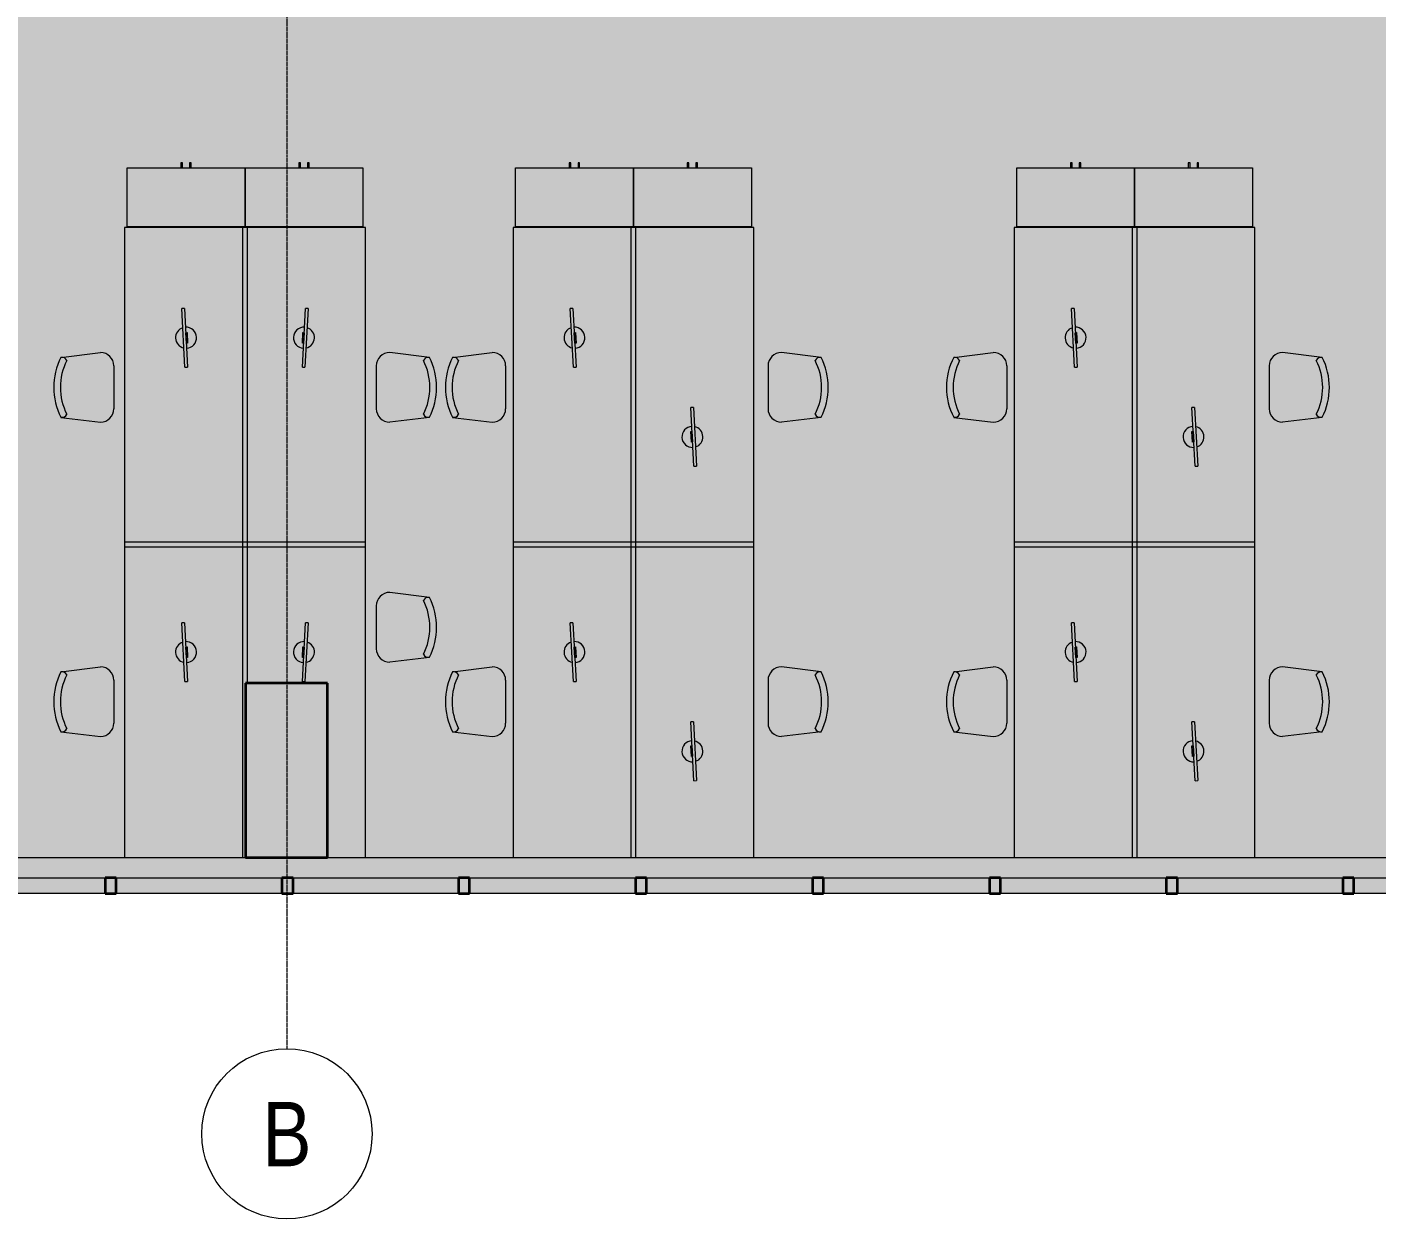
# Model space of a CAD drawing. Header units: millimetres. Extents: x -31381 to 39197, y -15686 to 26001.
# Drawn here: x -16028 to -5723, y -13891 to -4791 of the extents above; entities that cross this region are included whole.
import ezdxf

# ---------------------------------------------------------------- set-up
doc = ezdxf.new("R2010")
doc.units = ezdxf.units.MM
doc.linetypes.add('BVNDH-Grid Line', pattern=[22.225, 12.7, -3.175, 3.175, -3.175])
for name, color, linetype, lineweight in [('A-COLS', 52, 'Continuous', 13), ('A-DETL-GENF', 92, 'Continuous', 9), ('A-WALL', 113, 'Continuous', 13), ('G-IMPT', 8, 'Continuous', 9), ('I-FURN', 30, 'Continuous', 13), ('Q-CASE', 31, 'Continuous', 9), ('S-GRID', 1, 'Continuous', 9), ('S-GRID-IDEN', 1, 'Continuous', 9)]:
    doc.layers.add(name, color=color, linetype=linetype, lineweight=lineweight)
doc.styles.add('Arial Narrow', font='ARIALN.TTF', dxfattribs={"height": 491.641337})

# ---------------------------------------------------------------- blocks, each defined once
blk = doc.blocks.new('Chair-Desk - Chair-Desk-400354-Level 9 201 Kent St 1_100')
at = {"layer": 'I-FURN', "lineweight": 9}
for p, q in [((-164, 405), (163, 405)), ((-229, 0), (-266, 302)), ((229, 0), (266, 302))]:
    blk.add_line(p, q, dxfattribs=at)
for centre, radius, start, end in [((-164, 302), 103, 90, 180), ((163, 302), 103, 360, 90), ((-186, 7), 43.1, 116.8148, 189.0029), ((0, 447), 451, 242.9089, 297.0911), ((186, 7), 43.1, 350.9971, 63.1852), ((0, 447), 502, 242.9089, 297.0911)]:
    blk.add_arc(centre, radius, start, end, dxfattribs=at)
blk = doc.blocks.new('Chair-Desk - Chair-Desk-401080-Level 9 201 Kent St 1_100')
at = {"layer": 'I-FURN', "lineweight": 9}
for p, q in [((-229, 0), (-266, -302)), ((229, 0), (266, -302)), ((-164, -405), (163, -405))]:
    blk.add_line(p, q, dxfattribs=at)
for centre, radius, start, end in [((0, -447), 502, 62.9089, 117.0911), ((-186, -7), 43.1, 170.9971, 243.1852), ((0, -447), 451, 62.9089, 117.0911), ((186, -7), 43.1, 296.8148, 9.0029), ((-164, -302), 103, 180, 270), ((163, -302), 103, 270, 0)]:
    blk.add_arc(centre, radius, start, end, dxfattribs=at)
blk = doc.blocks.new('Desk - Arup Desk-682651-Level 9 201 Kent St 1_100')
at = {"layer": 'I-FURN', "lineweight": 9}
for p, q in [((1981, 850), (-457, 850)), ((-457, 850), (-457, -88)), ((1981, -88), (1981, 850)), ((159, 369), (608, 393)), ((159, 369), (160, 349)), ((609, 373), (160, 349)), ((344, 389), (424, 393)), ((345, 379), (344, 389)), ((425, 384), (345, 379)), ((424, 393), (425, 384)), ((609, 373), (608, 393)), ((-457, -88), (1981, -88))]:
    blk.add_line(p, q, dxfattribs=at)
for start, end in [(3, 183), (198, 348)]:
    blk.add_arc((383, 381), 80, start, end, dxfattribs=at)
blk = doc.blocks.new('Desk - Arup Desk-682652-Level 9 201 Kent St 1_100')
at = {"layer": 'I-FURN', "lineweight": 9}
for p, q in [((1951, 850), (-457, 850)), ((-457, 850), (-457, -88)), ((159, 369), (608, 393)), ((159, 369), (160, 349)), ((609, 373), (160, 349)), ((344, 389), (424, 393)), ((345, 379), (344, 389)), ((425, 384), (345, 379)), ((424, 393), (425, 384)), ((609, 373), (608, 393)), ((-457, -88), (1951, -88))]:
    blk.add_line(p, q, dxfattribs=at)
for start, end in [(3, 183), (198, 348)]:
    blk.add_arc((383, 381), 80, start, end, dxfattribs=at)
blk = doc.blocks.new('Desk - Arup Desk-401111-Level 9 201 Kent St 1_100')
at = {"layer": 'I-FURN', "lineweight": 9}
for p, q in [((1981, 850), (-427, 850)), ((1981, -88), (1981, 850)), ((159, 369), (608, 393)), ((159, 369), (160, 349)), ((609, 373), (160, 349)), ((344, 389), (424, 393)), ((345, 379), (344, 389)), ((425, 384), (345, 379)), ((424, 393), (425, 384)), ((609, 373), (608, 393)), ((-427, -88), (1981, -88))]:
    blk.add_line(p, q, dxfattribs=at)
for start, end in [(3, 183), (198, 348)]:
    blk.add_arc((383, 381), 80, start, end, dxfattribs=at)
blk = doc.blocks.new('Desk - Arup Desk-401112-Level 9 201 Kent St 1_100')
at = {"layer": 'I-FURN', "lineweight": 9}
for p, q in [((1981, 850), (-457, 850)), ((-457, 850), (-457, -88)), ((1981, -88), (1981, 850)), ((159, 369), (608, 393)), ((159, 369), (160, 349)), ((609, 373), (160, 349)), ((344, 389), (424, 393)), ((345, 379), (344, 389)), ((425, 384), (345, 379)), ((424, 393), (425, 384)), ((609, 373), (608, 393)), ((-457, -88), (1981, -88))]:
    blk.add_line(p, q, dxfattribs=at)
for start, end in [(3, 183), (198, 348)]:
    blk.add_arc((383, 381), 80, start, end, dxfattribs=at)
blk = doc.blocks.new('Desk - Arup Desk-401113-Level 9 201 Kent St 1_100')
at = {"layer": 'I-FURN', "lineweight": 9}
for p, q in [((1981, 850), (-457, 850)), ((-457, 850), (-457, -88)), ((1981, -88), (1981, 850)), ((159, 369), (608, 393)), ((159, 369), (160, 349)), ((609, 373), (160, 349)), ((344, 389), (424, 393)), ((345, 379), (344, 389)), ((425, 384), (345, 379)), ((424, 393), (425, 384)), ((609, 373), (608, 393)), ((-457, -88), (1981, -88))]:
    blk.add_line(p, q, dxfattribs=at)
for start, end in [(3, 183), (198, 348)]:
    blk.add_arc((383, 381), 80, start, end, dxfattribs=at)
blk = doc.blocks.new('Desk - Arup Desk-401114-Level 9 201 Kent St 1_100')
at = {"layer": 'I-FURN', "lineweight": 9}
for p, q in [((1951, 850), (-457, 850)), ((-457, 850), (-457, -88)), ((159, 369), (608, 393)), ((159, 369), (160, 349)), ((609, 373), (160, 349)), ((344, 389), (424, 393)), ((345, 379), (344, 389)), ((425, 384), (345, 379)), ((424, 393), (425, 384)), ((609, 373), (608, 393)), ((-457, -88), (1951, -88))]:
    blk.add_line(p, q, dxfattribs=at)
for start, end in [(3, 183), (198, 348)]:
    blk.add_arc((383, 381), 80, start, end, dxfattribs=at)
blk = doc.blocks.new('Desk - Arup Desk-401115-Level 9 201 Kent St 1_100')
at = {"layer": 'I-FURN', "lineweight": 9}
for p, q in [((1981, 850), (-427, 850)), ((1981, -88), (1981, 850)), ((159, 369), (608, 393)), ((159, 369), (160, 349)), ((609, 373), (160, 349)), ((344, 389), (424, 393)), ((345, 379), (344, 389)), ((425, 384), (345, 379)), ((424, 393), (425, 384)), ((609, 373), (608, 393)), ((-427, -88), (1981, -88))]:
    blk.add_line(p, q, dxfattribs=at)
for start, end in [(3, 183), (198, 348)]:
    blk.add_arc((383, 381), 80, start, end, dxfattribs=at)
blk = doc.blocks.new('Desk - Arup Desk-401116-Level 9 201 Kent St 1_100')
at = {"layer": 'I-FURN', "lineweight": 9}
for p, q in [((1981, 850), (-457, 850)), ((-457, 850), (-457, -88)), ((1981, -88), (1981, 850)), ((159, 369), (608, 393)), ((159, 369), (160, 349)), ((609, 373), (160, 349)), ((344, 389), (424, 393)), ((345, 379), (344, 389)), ((425, 384), (345, 379)), ((424, 393), (425, 384)), ((609, 373), (608, 393)), ((-457, -88), (1981, -88))]:
    blk.add_line(p, q, dxfattribs=at)
for start, end in [(3, 183), (198, 348)]:
    blk.add_arc((383, 381), 80, start, end, dxfattribs=at)
blk = doc.blocks.new('Desk - Arup Desk-682653-Level 9 201 Kent St 1_100')
at = {"layer": 'I-FURN', "lineweight": 9}
for p, q in [((1981, 850), (-457, 850)), ((-457, 850), (-457, -88)), ((1981, -88), (1981, 850)), ((159, 369), (608, 393)), ((159, 369), (160, 349)), ((609, 373), (160, 349)), ((344, 389), (424, 393)), ((345, 379), (344, 389)), ((425, 384), (345, 379)), ((424, 393), (425, 384)), ((609, 373), (608, 393)), ((-457, -88), (1981, -88))]:
    blk.add_line(p, q, dxfattribs=at)
for start, end in [(3, 183), (198, 348)]:
    blk.add_arc((383, 381), 80, start, end, dxfattribs=at)
blk = doc.blocks.new('Desk - Arup Desk-682654-Level 9 201 Kent St 1_100')
at = {"layer": 'I-FURN', "lineweight": 9}
for p, q in [((621, 850), (-457, 850)), ((-457, 850), (-457, -88)), ((159, 369), (608, 393)), ((159, 369), (160, 349)), ((609, 373), (160, 349)), ((344, 389), (424, 393)), ((345, 379), (344, 389)), ((425, 384), (345, 379)), ((424, 393), (425, 384)), ((609, 373), (608, 393)), ((-457, -88), (1951, -88))]:
    blk.add_line(p, q, dxfattribs=at)
for start, end in [(3, 183), (198, 348)]:
    blk.add_arc((383, 381), 80, start, end, dxfattribs=at)
blk = doc.blocks.new('Desk - Arup Desk-682655-Level 9 201 Kent St 1_100')
at = {"layer": 'I-FURN', "lineweight": 9}
for p, q in [((-457, 88), (-457, -850)), ((1981, 88), (-457, 88)), ((1981, -850), (1981, 88)), ((160, -349), (159, -369)), ((608, -393), (159, -369)), ((160, -349), (609, -373)), ((344, -389), (345, -379)), ((424, -393), (344, -389)), ((345, -379), (425, -384)), ((425, -384), (424, -393)), ((608, -393), (609, -373)), ((-457, -850), (1981, -850))]:
    blk.add_line(p, q, dxfattribs=at)
for start, end in [(12, 162), (177, 357)]:
    blk.add_arc((383, -381), 80, start, end, dxfattribs=at)
blk = doc.blocks.new('Desk - Arup Desk-682656-Level 9 201 Kent St 1_100')
at = {"layer": 'I-FURN', "lineweight": 9}
for p, q in [((-457, 88), (-457, -850)), ((1951, 88), (-457, 88)), ((160, -349), (159, -369)), ((608, -393), (159, -369)), ((160, -349), (609, -373)), ((344, -389), (345, -379)), ((424, -393), (344, -389)), ((345, -379), (425, -384)), ((425, -384), (424, -393)), ((608, -393), (609, -373)), ((-457, -850), (1951, -850))]:
    blk.add_line(p, q, dxfattribs=at)
for start, end in [(12, 162), (177, 357)]:
    blk.add_arc((383, -381), 80, start, end, dxfattribs=at)
blk = doc.blocks.new('B  - 500deep-400395-Level 9 201 Kent St 1_100')
at = {"layer": 'Q-CASE'}
for p, q in [((-406, -169), (-406, 281)), ((-406, 281), (494, 281)), ((494, 281), (494, -169)), ((494, -169), (-406, -169)), ((5, -169), (5, -207)), ((17, -207), (17, -169)), ((71, -169), (71, -207)), ((84, -207), (84, -169)), ((5, -207), (17, -207)), ((71, -207), (84, -207))]:
    blk.add_line(p, q, dxfattribs=at)
blk = doc.blocks.new('Walls 1 - 140902 Building Facade_sat-1083296-Level 9 201 Kent St 1_100')
at = {"layer": 'G-IMPT', "lineweight": 13}
h = blk.add_hatch(color=254, dxfattribs=at)
h.paths.add_polyline_path([(8026, -11406), (33252, -11406), (34573, -10063), (35857, -10063), (36143, -10349), (35859, -10055), (34759, -10055), (34759, -9943), (34522, -9943), (33202, -11286), (-28885, -11286), (-28885, 22446), (-27552, 23804), (7527, 23803), (7528, 22384), (15558, 14390), (20648, 14390), (34759, 14388), (34759, 14508), (15608, 14510), (7648, 22434), (7647, 23923), (-27602, 23924), (-29005, 22495), (-29005, -11406), (6974, -11406)], flags=0)
h.paths.add_polyline_path([(35839, 14508), (37477, 16146), (37477, 16155), (35830, 14508)], flags=0)
blk.add_hatch(color=254, dxfattribs=at).paths.add_polyline_path([(-28885, -11286), (880, -11286), (880, -11131), (-28730, -11131), (-28730, 22383), (-27487, 23649), (7390, 23648), (7390, 22321), (7373, 22321), (7373, 22319), (15494, 14235), (34462, 14235), (34462, 14375), (34562, 14375), (34562, 14233), (34663, 14233), (34663, 14388), (29062, 14388), (15558, 14391), (7528, 22384), (7527, 23803), (-27553, 23803), (-28885, 22446), (-28885, -11142)], flags=0)
at = {"layer": 'A-WALL', "color": 47, "lineweight": 35}
for p, q in [((-15347, -11286), (-15432, -11286)), ((-15432, -11286), (-15432, -11406)), ((-15347, -11406), (-15347, -11286)), ((-13997, -11286), (-14082, -11286)), ((-14082, -11286), (-14082, -11406)), ((-13997, -11406), (-13997, -11286)), ((-12649, -11286), (-12734, -11286)), ((-12734, -11286), (-12734, -11406)), ((-12649, -11406), (-12649, -11286)), ((-11298, -11286), (-11383, -11286)), ((-11383, -11286), (-11383, -11406)), ((-11298, -11406), (-11298, -11286)), ((-9948, -11286), (-10033, -11286)), ((-10033, -11286), (-10033, -11406)), ((-9948, -11406), (-9948, -11286)), ((-8597, -11286), (-8682, -11286)), ((-8682, -11286), (-8682, -11406)), ((-8597, -11406), (-8597, -11286)), ((-7247, -11286), (-7332, -11286)), ((-7332, -11286), (-7332, -11406)), ((-7247, -11406), (-7247, -11286)), ((-5899, -11286), (-5984, -11286)), ((-5984, -11286), (-5984, -11406)), ((-5899, -11406), (-5899, -11286)), ((-15432, -11406), (-15347, -11406)), ((-14082, -11406), (-13997, -11406)), ((-12734, -11406), (-12649, -11406)), ((-11383, -11406), (-11298, -11406)), ((-10033, -11406), (-9948, -11406)), ((-8682, -11406), (-8597, -11406)), ((-7332, -11406), (-7247, -11406)), ((-5984, -11406), (-5899, -11406))]:
    blk.add_line(p, q, dxfattribs=at)
at = {"layer": 'G-IMPT', "color": 67, "lineweight": 13}
for p, q in [((-24535, -11131), (-14359, -11131)), ((-13734, -11131), (-3551, -11131)), ((-28885, -11286), (2159, -11286)), ((33252, -11406), (-29005, -11406))]:
    blk.add_line(p, q, dxfattribs=at)
blk = doc.blocks.new('Walls 1 - Walls 1-1083272-Level 9 201 Kent St 1_100')
blk.add_blockref('Walls 1 - 140902 Building Facade_sat-1083296-Level 9 201 Kent St 1_100', (0, 0))
blk = doc.blocks.new('Columns3 - Columns-1585619-Level 9 201 Kent St 1_100')
at = {"layer": 'A-COLS'}
blk.add_hatch(color=254, dxfattribs=at).paths.add_polyline_path([(12641, -11131), (13266, -11131), (13266, -9801), (12641, -9801), (12641, -10590)], flags=0)
at = {"layer": 'A-COLS', "color": 47, "lineweight": 35}
for p, q in [((12641, -9801), (12641, -11131)), ((13266, -9801), (12641, -9801)), ((13266, -11131), (13266, -9801)), ((12641, -11131), (13266, -11131))]:
    blk.add_line(p, q, dxfattribs=at)
blk = doc.blocks.new('Grid - Grid Head_BVNDH-294967-Level 9 201 Kent St 1_100')
at = {"layer": 'S-GRID-IDEN'}
blk.add_circle((0, 0), 6.5, dxfattribs=at)

msp = doc.modelspace()

# ---------------------------------------------------------------- hatches: boundary and pattern name
at = {"layer": 'A-DETL-GENF'}
h = msp.add_hatch(color=9, dxfattribs=at)
h.paths.add_polyline_path([(-28729.7, -11131.1), (-25160.5, -11131.1), (-25160.5, -9801.1), (-24535.5, -9801.1), (-24535.5, -11131.1), (-14359.1, -11131.1), (-14359.1, -9801.1), (-13734.1, -9801.1), (-13734.1, -11131.1), (-3550.9, -11131.1), (-3550.9, -9801.1), (-2925.9, -9801.1), (-2925.9, -11131.1), (780.2, -11131.1), (780.2, -5814.1), (880.2, -5814.1), (880.2, -542.9), (855.3, -542.9), (855.3, -4575.8), (-2473.7, -4575.8), (-2473.7, -542.9), (-2523.7, -542.9), (-2523.7, -342.9), (-1898.7, -342.9), (-1898.7, 1233.2), (-4518.7, 1233.2), (-4518.7, 708.2), (-4718.7, 708.2), (-4718.7, 858.2), (-5143.7, 858.2), (-5143.7, 1658.2), (-4718.7, 1658.2), (-4718.7, 5612.8), (-7543.7, 5612.8), (-7543.7, 4981), (-6089.3, 4981), (-6089.3, 4931), (-7543.7, 4931), (-7543.7, 4099.7), (-6089.3, 4099.7), (-6089.3, 4049.7), (-7543.7, 4049.7), (-7543.7, 3243.2), (-6089.3, 3243.2), (-6089.3, 3193.2), (-7543.7, 3193.2), (-7543.7, 2387.3), (-6089.3, 2387.3), (-6089.3, 2337.3), (-7543.7, 2337.3), (-7543.7, 1558.2), (-6093.7, 1558.2), (-6093.7, 1358.2), (-6203.7, 1358.2), (-6203.7, 1333.2), (-6843.7, 1333.2), (-6843.7, -342.9), (-4718.7, -342.9), (-4718.7, -111.8), (-4518.7, -111.8), (-4518.7, -342.9), (-3343.7, -342.9), (-3343.7, -542.9), (-3393.7, -542.9), (-3393.7, -4481.8), (-3403.7, -4481.8), (-3403.7, -4486.8), (-10713.7, -4486.8), (-10713.7, -4536.8), (-10813.7, -4536.8), (-10813.7, -4486.8), (-10833.7, -4486.8), (-10833.7, -4536.8), (-14983.7, -4536.8), (-14983.7, -361.8), (-14078.7, -361.8), (-14078.7, 11598.2), (-14148.9, 11598.2), (-14148.9, 16903.2), (-14153.7, 16903.2), (-14153.7, 17003.2), (886.3, 17003.2), (886.3, 13043.2), (-1868.3, 13043.2), (-1868.3, 11698.2), (-732.1, 11698.2), (-732.1, 11498.2), (-1698.7, 11498.2), (-1698.7, 11378.2), (-1898.7, 11378.2), (-1898.7, 11498.2), (-4518.7, 11498.2), (-4518.7, 11398.2), (-4718.7, 11398.2), (-4718.7, 11498.2), (-5943.7, 11498.2), (-5943.7, 9918.2), (-7543.7, 9918.2), (-7543.7, 9171.2), (-6089.3, 9171.2), (-6089.3, 9121.2), (-7543.7, 9121.2), (-7543.7, 8339.3), (-6089.3, 8339.3), (-6089.3, 8289.3), (-7543.7, 8289.3), (-7543.7, 7505.4), (-6089.3, 7505.4), (-6089.3, 7455.4), (-7543.7, 7455.4), (-7543.7, 6671.4), (-6089.3, 6671.4), (-6089.3, 6621.4), (-7543.7, 6621.4), (-7543.7, 5812.8), (-4718.7, 5812.8), (-4718.7, 10398.2), (-4518.7, 10398.2), (-4518.7, 9983.2), (-1898.7, 9983.2), (-1898.7, 10378.2), (-1698.7, 10378.2), (-1698.7, 10258.2), (146.3, 10258.2), (146.3, 11698.2), (6682.5, 11698.2), (9252.5, 9128.2), (12414.3, 9128.2), (12414.3, -442.9), (12364.3, -442.9), (12364.3, -541.8), (14223.3, -541.8), (14223.3, -192.9), (14323.3, -192.9), (14323.3, -442.9), (15813.8, -442.9), (15813.8, 23.8), (16853.3, 23.8), (16853.3, -442.9), (17572.5, -442.9), (17572.5, 2379.8), (14326.3, 2379.8), (14326.3, 707.1), (14323.3, 707.1), (14323.3, 607.1), (14223.3, 607.1), (14223.3, 707.1), (14226.3, 707.1), (14226.3, 2379.8), (14206.3, 2379.8), (14206.3, 2779.8), (15146.3, 2779.8), (15146.3, 2764.8), (14326.3, 2764.8), (14326.3, 2479.8), (17572.5, 2479.8), (17572.5, 5251.5), (14323.3, 5251.5), (14323.3, 3651.5), (14223.3, 3651.5), (14223.3, 5251.5), (14203.3, 5251.5), (14203.3, 5651.5), (15143.3, 5651.5), (15143.3, 5636.5), (14323.3, 5636.5), (14323.3, 5351.5), (17572.5, 5351.5), (17572.5, 8028.2), (14323.3, 8028.2), (14323.3, 6471.5), (14223.3, 6471.5), (14223.3, 8143.2), (17572.5, 8143.2), (17572.5, 8173.5), (17672.5, 8173.5), (17672.5, 7573.5), (17683.3, 7573.5), (17682.7, 8178.2), (17009.9, 8178.2), (17009.9, 14235.4), (15494.5, 14235.4), (7373.3, 22319.3), (7373.3, 22321.1), (6922.2, 22321.1), (6922.2, 23648.2), (-13748.7, 23648.2), (-13748.8, 22308.7), (-14373.8, 22308.7), (-14373.8, 23648.7), (-24548.7, 23648.2), (-24548.8, 22309), (-25173.8, 22309), (-25173.8, 23649), (-27487.6, 23648.2), (-28729.7, 22382.8), (-28729.7, -11128.9)], flags=0)
h.paths.add_polyline_path([(-28725.7, -7564.5), (-28725.7, -6925.3), (-27689.8, -6925.3), (-27689.8, -7564.5), (-27736.4, -7564.5)], flags=0)
h.paths.add_polyline_path([(826.3, -4561.8), (826.3, -542.9), (-2373.7, -542.9), (-2373.7, -4561.8), (-388.8, -4561.8)], flags=0)
h.paths.add_polyline_path([(-14341.8, -4436.8), (-10933.7, -4436.8), (-10933.7, -542.9), (-14078.7, -542.9), (-14078.7, -461.8), (-14883.7, -461.8), (-14883.7, -4436.8), (-14588.5, -4436.8)], flags=0)
h.paths.add_polyline_path([(-7633.7, -4386.8), (-5893.7, -4386.8), (-5893.7, -4278.5), (-5793.7, -4278.5), (-5793.7, -4386.8), (-3493.7, -4386.8), (-3493.7, -542.9), (-5793.7, -542.9), (-5793.7, -3516.5), (-5893.7, -3516.5), (-5893.7, -542.9), (-10713.7, -542.9), (-10713.7, -4386.8), (-7867, -4386.8)], flags=0)
h.paths.add_polyline_path([(-10813.7, -4386.8), (-10813.7, -542.9), (-10833.7, -542.9), (-10833.7, -4386.8)], flags=0)
h.paths.add_polyline_path([(-19959.8, -1009.2), (-19959.8, 19.5), (-18920.5, 19.5), (-18920.5, -1009.2), (-19944.7, -1009.2)], flags=0)
h.paths.add_polyline_path([(12233.1, -541.8), (12296.3, -541.8), (12296.3, -442.9), (12314.3, -442.9), (12314.3, 4481.2), (9381.3, 4481.2), (9381.3, -342.9), (9386.3, -342.9), (9386.3, -442.9), (11476.3, -442.9), (11476.3, -541.8)], flags=0)
h.paths.add_polyline_path([(17683.3, -541.8), (17683.3, -142.9), (17672.5, -142.9), (17672.5, -541.8)], flags=0)
h.paths.add_polyline_path([(3991.3, -524.9), (3991.3, 1468.2), (4191.3, 1468.2), (4191.3, 881), (6656.3, 881), (6656.3, 3429.5), (4191.3, 3429.5), (4191.3, 2878.2), (3991.3, 2878.2), (3991.3, 4108.2), (4191.3, 4108.2), (4191.3, 3629.5), (6656.3, 3629.5), (6656.3, 5998.2), (4191.3, 5998.2), (4191.3, 5518.2), (3991.3, 5518.2), (3991.3, 6748.2), (4191.3, 6748.2), (4191.3, 6198.2), (6656.3, 6198.2), (6656.3, 8757.1), (4191.3, 8757.1), (4191.3, 8158.2), (3991.3, 8158.2), (3991.3, 9388.2), (4191.3, 9388.2), (4191.3, 8957.1), (6656.3, 8957.1), (6656.3, 11413.2), (6571.4, 11498.2), (4191.3, 11498.2), (4191.3, 10798.2), (3991.3, 10798.2), (3991.3, 11680.2), (3983.3, 11680.2), (3983.3, 8064.2), (3991.3, 8064.2), (3991.3, 8058.2), (3983.3, 8058.2), (3983.3, 6848.2), (3991.3, 6848.2), (3991.3, 6842.2), (3983.3, 6842.2), (3983.3, 5424.2), (3991.3, 5424.2), (3991.3, 5418.2), (3983.3, 5418.2), (3983.3, 4208.2), (3991.3, 4208.2), (3991.3, 4202.2), (3983.3, 4202.2), (3983.3, 2784.2), (3991.3, 2784.2), (3991.3, 2778.2), (3983.3, 2778.2), (3983.3, 1568.2), (3991.3, 1568.2), (3991.3, 1562.2), (3983.3, 1562.2), (3983.3, -524.9)], flags=0)
h.paths.add_polyline_path([(-388.8, -342.9), (743.3, -342.9), (743.3, -202.9), (943.3, -202.9), (943.3, 842.1), (223.3, 842.1), (223.3, 867.1), (743.3, 867.1), (743.3, 1758.2), (83.8, 1758.2), (83.8, 1958.2), (743.3, 1958.2), (743.3, 4933.2), (-1698.7, 4933.2), (-1698.7, 1958.2), (-1056.2, 1958.2), (-1056.2, 1758.2), (-1698.7, 1758.2), (-1698.7, -342.9), (-765, -342.9)], flags=0)
h.paths.add_polyline_path([(433.6, -197.9), (223.3, -197.9), (223.3, -172.9), (743.3, -172.9), (743.3, -197.9)], flags=0)
h.paths.add_polyline_path([(17672.5, -22.9), (17683.3, -22.9), (17683.3, 7453.5), (17672.5, 7453.5), (17672.5, 167.1)], flags=0)
h.paths.add_polyline_path([(-4943.7, 1058.2), (-4718.7, 1058.2), (-4718.7, 1458.2), (-4943.7, 1458.2), (-4943.7, 1233.2)], flags=0)
h.paths.add_polyline_path([(-1898.7, 1433.2), (-1898.7, 4083.2), (-4518.7, 4083.2), (-4518.7, 1433.2), (-4290.2, 1433.2)], flags=0)
h.paths.add_polyline_path([(-28725.7, 3235.5), (-28725.7, 3874.7), (-27402.5, 3874.7), (-27402.5, 3419.9), (-27468.8, 3416.4), (-27467.8, 3396.4), (-27402.5, 3399.8), (-27402.5, 3235.5), (-27736.4, 3235.5)], flags=0)
h.paths.add_polyline_path([(14323.3, 3599.8), (14226.3, 3599.8), (14226.3, 3629.8), (14326.3, 3629.8), (14326.3, 3599.8)], flags=0)
h.paths.add_polyline_path([(-1898.7, 4283.2), (-1898.7, 6933.2), (-4518.7, 6933.2), (-4518.7, 4283.2), (-4502.2, 4283.2)], flags=0)
h.paths.add_polyline_path([(9401.3, 4601.2), (9406.3, 4601.2), (9406.3, 9008.2), (9401.3, 9008.2), (9401.3, 4615.2)], flags=0)
h.paths.add_polyline_path([(-1637.2, 5133.2), (743.3, 5133.2), (743.3, 5578.2), (943.3, 5578.2), (943.3, 6393.2), (743.3, 6393.2), (743.3, 6758.2), (-1698.7, 6758.2), (-1698.7, 5133.2)], flags=0)
h.paths.add_polyline_path([(-388.8, 6958.2), (743.3, 6958.2), (743.3, 7843.2), (943.3, 7843.2), (943.3, 8643.2), (743.3, 8643.2), (743.3, 9483.2), (-673.7, 9483.2), (-673.7, 8358.2), (-1698.7, 8358.2), (-1698.7, 6958.2)], flags=0)
h.paths.add_polyline_path([(-4518.7, 7133.2), (-1898.7, 7133.2), (-1898.7, 9783.2), (-4518.7, 9783.2), (-4518.7, 8358.2)], flags=0)
h.paths.add_polyline_path([(-873.7, 8558.2), (-873.7, 9483.2), (-1698.7, 9483.2), (-1698.7, 8558.2), (-1082.1, 8558.2)], flags=0)
h.paths.add_polyline_path([(-27402.5, 8636.5), (-28725.7, 8636.5), (-28725.7, 9275.7), (-27402.5, 9275.7), (-27402.5, 8657.2)], flags=0)
h.paths.add_polyline_path([(9381.3, 8971.1), (9381.3, 9028.2), (9324.2, 9028.2), (9344.8, 9007.6)], flags=0)
h.paths.add_polyline_path([(346.3, 9683.2), (743.3, 9683.2), (743.3, 11498.2), (346.3, 11498.2), (346.3, 10058.2), (-1698.7, 10058.2), (-1698.7, 9683.2), (146.3, 9683.2)], flags=0)
h.paths.add_polyline_path([(16853.3, 11157.2), (15803.3, 11157.2), (15803.3, 12222.2), (16873.3, 12222.2), (16873.3, 11157.2)], flags=0)
h.paths.add_polyline_path([(-19959.8, 11203.6), (-19959.8, 12171.3), (-18920.5, 12171.3), (-18920.5, 11203.6), (-19321.8, 11203.6)], flags=0)
h.paths.add_polyline_path([(-4518.7, 11698.2), (-2068.3, 11698.2), (-2068.3, 16903.2), (-10083.5, 16903.2), (-10083.5, 11698.2), (-6268.3, 11698.2), (-6268.3, 16898.2), (-6068.3, 16898.2), (-6068.3, 11698.2), (-4596.2, 11698.2)], flags=0)
h.paths.add_polyline_path([(-13010.8, 11698.2), (-10283.5, 11698.2), (-10283.5, 16903.2), (-14048.9, 16903.2), (-14048.9, 11698.2), (-13643.7, 11698.2)], flags=0)
h.paths.add_polyline_path([(3943.3, 11703.2), (963.3, 11703.2), (963.3, 11718.2), (3971.3, 11718.2), (3971.3, 11703.2), (3961.3, 11703.2)], flags=0)
h.paths.add_polyline_path([(743.3, 13143.2), (786.3, 13143.2), (786.3, 16903.2), (-1868.3, 16903.2), (-1868.3, 13143.2), (346.3, 13143.2)], flags=0)
h.paths.add_polyline_path([(15608, 14510.4), (7667.4, 22451), (7667.4, 23931), (-27592.6, 23931), (-27599.6, 23924), (7646.7, 23923.1), (7648.2, 22433.7), (15595.6, 14522.7)], flags=0)
h.paths.add_polyline_path([(-27688.8, 19436.5), (-28725.7, 19436.5), (-28725.7, 20075.7), (-27688.8, 20075.7), (-27688.8, 19894.9)], flags=0)
h.paths.add_polyline_path([(-3077.4, 22306.3), (-3573.7, 22306.3), (-3573.7, 23646.3), (-2948.7, 23646.3), (-2948.7, 22306.3), (-3060.2, 22306.3)], flags=0)
h.paths.add_polyline_path([(-28992.7, 22507.6), (-27738.8, 23784.8), (-28992.7, 22530.9)], flags=0)

# ---------------------------------------------------------------- linework, layer by layer
at = {"layer": 'S-GRID', "linetype": 'BVNDH-Grid Line'}
msp.add_line((-14043.7, 24701), (-14043.7, -12591), dxfattribs=at)

# ---------------------------------------------------------------- block references
at = {"layer": 'A-COLS', "color": 67}
msp.add_blockref('Columns3 - Columns-1585619-Level 9 201 Kent St 1_100', (-27000.2, 0), dxfattribs=at)
at = {"layer": 'A-WALL', "color": 67}
msp.add_blockref('Walls 1 - Walls 1-1083272-Level 9 201 Kent St 1_100', (0, 0), dxfattribs=at)
at = {"layer": 'I-FURN', "lineweight": 9}
for name, p, rotation in [('Desk - Arup Desk-682653-Level 9 201 Kent St 1_100', (-15194.7, -6779.8), 269.9999999999997), ('Desk - Arup Desk-682655-Level 9 201 Kent St 1_100', (-13532.7, -6779.8), 270.0000000000003), ('Desk - Arup Desk-682651-Level 9 201 Kent St 1_100', (-12229.7, -6779.8), 269.9999999999997), ('Desk - Arup Desk-401112-Level 9 201 Kent St 1_100', (-10567.7, -8303.8), 90.00000000000007), ('Desk - Arup Desk-401113-Level 9 201 Kent St 1_100', (-8404.7, -6779.8), 269.9999999999997), ('Desk - Arup Desk-401116-Level 9 201 Kent St 1_100', (-6742.7, -8303.8), 90.00000000000007), ('Chair-Desk - Chair-Desk-400354-Level 9 201 Kent St 1_100', (-15769, -7542.2), 270), ('Chair-Desk - Chair-Desk-401080-Level 9 201 Kent St 1_100', (-12956.2, -7542.2), 270), ('Chair-Desk - Chair-Desk-400354-Level 9 201 Kent St 1_100', (-12779, -7542.2), 270), ('Chair-Desk - Chair-Desk-401080-Level 9 201 Kent St 1_100', (-9966.2, -7542.2), 270), ('Chair-Desk - Chair-Desk-400354-Level 9 201 Kent St 1_100', (-8954, -7542.2), 270), ('Chair-Desk - Chair-Desk-401080-Level 9 201 Kent St 1_100', (-6141.2, -7542.2), 270), ('Desk - Arup Desk-682654-Level 9 201 Kent St 1_100', (-15194.7, -9179.8), 269.9999999999997), ('Desk - Arup Desk-682656-Level 9 201 Kent St 1_100', (-13532.7, -9179.8), 270.0000000000003), ('Desk - Arup Desk-682652-Level 9 201 Kent St 1_100', (-12229.7, -9179.8), 269.9999999999997), ('Desk - Arup Desk-401111-Level 9 201 Kent St 1_100', (-10567.7, -10703.8), 90.00000000000007), ('Desk - Arup Desk-401114-Level 9 201 Kent St 1_100', (-8404.7, -9179.8), 269.9999999999997), ('Desk - Arup Desk-401115-Level 9 201 Kent St 1_100', (-6742.7, -10703.8), 90.00000000000007), ('Chair-Desk - Chair-Desk-401080-Level 9 201 Kent St 1_100', (-12956.2, -9374.3), 270), ('Chair-Desk - Chair-Desk-400354-Level 9 201 Kent St 1_100', (-15769, -9942.2), 270), ('Chair-Desk - Chair-Desk-400354-Level 9 201 Kent St 1_100', (-12779, -9942.2), 270), ('Chair-Desk - Chair-Desk-401080-Level 9 201 Kent St 1_100', (-9966.2, -9942.2), 270), ('Chair-Desk - Chair-Desk-400354-Level 9 201 Kent St 1_100', (-8954, -9942.2), 270), ('Chair-Desk - Chair-Desk-401080-Level 9 201 Kent St 1_100', (-6141.2, -9942.2), 270)]:
    msp.add_blockref(name, p, dxfattribs=dict(at, rotation=rotation))
at = {"layer": 'Q-CASE', "rotation": 180}
for p in [(-14769.3, -6035.9), (-13869.3, -6035.9), (-11804.3, -6035.9), (-10904.3, -6035.9), (-7979.3, -6035.9), (-7079.3, -6035.9)]:
    msp.add_blockref('B  - 500deep-400395-Level 9 201 Kent St 1_100', p, dxfattribs=at)
at = {"layer": 'S-GRID-IDEN', "xscale": 99.99999999999993, "yscale": 99.99999999999993, "zscale": 99.99999999999993, "rotation": 180}
msp.add_blockref('Grid - Grid Head_BVNDH-294967-Level 9 201 Kent St 1_100', (-14043.7, -13241), dxfattribs=at)

# ---------------------------------------------------------------- next in the draw order: texts
at = {"layer": 'S-GRID-IDEN', "insert": (-14043.6, -12996.8), "char_height": 491.6, "width": 450, "attachment_point": 2, "line_spacing_factor": 0.968573, "style": 'Arial Narrow', "bg_fill": 3, "box_fill_scale": 1.25, "bg_fill_color": 0, "bg_fill_transparency": 0}
msp.add_mtext('B', dxfattribs=at)

doc.saveas('drawing.dxf')
